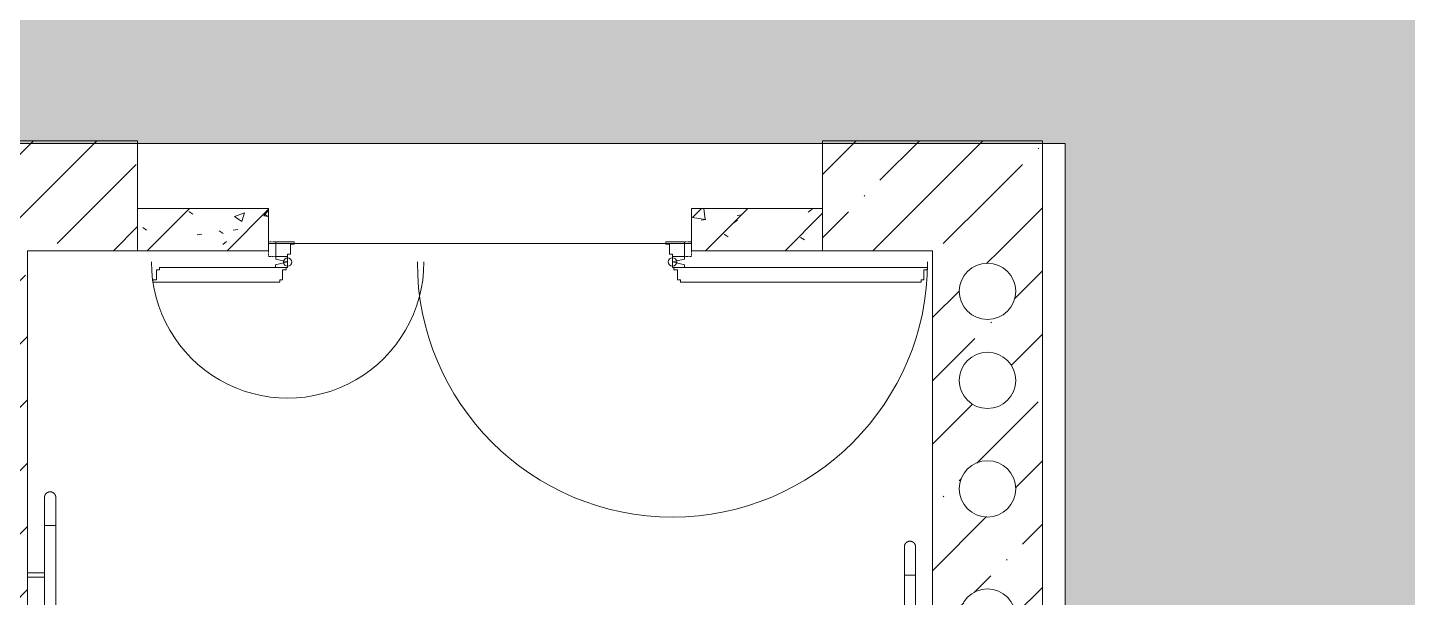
# Model space of a CAD drawing. Header units: millimetres. Extents: x -515342 to 330399, y -224905 to 507333.
# Drawn here: x -288201 to -283306, y 128344 to 130365 of the extents above; entities that cross this region are included whole.
import ezdxf

# ---------------------------------------------------------------- set-up
doc = ezdxf.new("R2010")
doc.units = ezdxf.units.MM
doc.linetypes.add('ASVP_Невидимые', pattern=[5, 3, -2])
for name, color, linetype, lineweight in [('Двери', 7, 'Continuous', 0), ('Ограждение', 7, 'Continuous', 0), ('Перекрытие', 7, 'Continuous', 0), ('Стены внутренние', 7, 'Continuous', 0), ('Стены несущие', 7, 'Continuous', 0), ('Стены перегородки', 7, 'Continuous', 0), ('экспертиза условные обозначения', 1, 'Continuous', 0)]:
    doc.layers.add(name, color=color, linetype=linetype, lineweight=lineweight)
pattern_1 = [(45, (-374025.76, 123368.6), (-224.5064, 224.5064), []), (45, (-373801.25, 123368.6), (-224.5064, 224.5064), [396.875, -79.375, 3.353, -76.022])]

# ---------------------------------------------------------------- blocks, each defined once
blk = doc.blocks.new('Дверь_Алюминиевая_Противопожарная__ТПТ75__2 полотна - АР_Дверь_ТПТ75_1450х2075_h__Средник_EI30_Пр-10663332-О_АР_П_2__3_400_План 2 этажа')
at = {"layer": 'Двери', "lineweight": 18}
for p, q in [((-1574.5, 178), (-1564.5, 178)), ((-1574.5, 178), (-1574.5, 143)), ((-1564.5, 178), (-1564.5, 186)), ((-710.5, 186), (-1564.5, 186)), ((-710.5, 178), (-710.5, 186)), ((-710.5, 178), (-700.5, 178)), ((-700.5, 143), (-700.5, 178)), ((710.5, 178), (700.5, 178)), ((700.5, 143), (700.5, 178)), ((710.5, 178), (710.5, 186)), ((710.5, 186), (1160.5, 186)), ((1147.5, 178), (1160.5, 178)), ((1147.5, 178), (1147.5, 143)), ((1160.5, 178), (1160.5, 186)), ((-1587.5, 135), (-1587.5, 143)), ((-1587.5, 143), (-1574.5, 143)), ((-687.5, 135), (-1587.5, 135)), ((-725.5, 135), (-725.5, 125)), ((-725.5, 125), (-682.5, 115)), ((-682.5, 115), (-725, 105)), ((-725, 105), (-725, 95)), ((-700.5, 143), (-687.5, 143)), ((-687.5, 143), (-687.5, 135)), ((-682.5, 135), (-687.5, 135)), ((-682.5, 115), (-682.5, 135)), ((-682.5, 95), (-682.5, 115)), ((682.5, 115), (682.5, 135)), ((682.5, 135), (687.5, 135)), ((725.5, 125), (682.5, 115)), ((682.5, 115), (725, 105)), ((682.5, 95), (682.5, 115)), ((700.5, 143), (687.5, 143)), ((687.5, 143), (687.5, 135)), ((687.5, 135), (1137.5, 135)), ((725, 105), (725, 95)), ((725.5, 135), (725.5, 125)), ((1137.5, 135), (1137.5, 143)), ((1137.5, 143), (1147.5, 143)), ((-725, 95), (-682.5, 95)), ((-725, 95), (-725, 44)), ((-682.5, 95), (-682.5, 87)), ((-672.5, 87), (-682.5, 87)), ((-672.5, 52), (-672.5, 87)), ((-672.5, 52), (-659.5, 52)), ((-659.5, 44), (-659.5, 52)), ((672.5, 52), (659.5, 52)), ((659.5, 44), (659.5, 52)), ((672.5, 87), (682.5, 87)), ((672.5, 52), (672.5, 87)), ((725, 95), (682.5, 95)), ((682.5, 95), (682.5, 87)), ((725, 95), (725, 44)), ((-725, 44), (-659.5, 44)), ((725, 44), (659.5, 44))]:
    blk.add_line(p, q, dxfattribs=at)
at = {"layer": 'Двери', "linetype": 'ASVP_Невидимые', "lineweight": 18}
for p, q in [((-750, 95), (-750, 75)), ((-725, 95), (-750, 95)), ((725, 95), (750, 95)), ((750, 95), (750, 75)), ((-750, 44), (-725, 44)), ((750, 44), (725, 44))]:
    blk.add_line(p, q, dxfattribs=at)
at = {"layer": 'Двери', "lineweight": 18}
for centre in [(-682.5, 115), (682.5, 115.2)]:
    blk.add_circle(centre, 15, dxfattribs=at)
for centre, radius, start in [((-682.5, 115), 905, 0), ((682.5, 115), 483.2, 360)]:
    blk.add_arc(centre, radius, start, 180, dxfattribs=at)
blk = doc.blocks.new('Тип перил - Перила_Внутренний_-10018315-О_АР_П_2__3_400_План 2 этажа')
at = {"layer": 'Ограждение'}
for p, q in [((88935, 5054.4), (88935, 4766)), ((88952.7, 5054.4), (88957.3, 5054.4)), ((88975, 4766), (88975, 5054.4)), ((88935, 4752.8), (88935, 2875.1)), ((88975, 2875.1), (88975, 4752.8)), ((88935, 2875.1), (88935, 1759.6)), ((88975, 1759.6), (88975, 2875.1)), ((88935, 1728.8), (88935, 1440.4)), ((88975, 1440.4), (88975, 1728.8)), ((88957.3, 1440.4), (88952.7, 1440.4))]:
    blk.add_line(p, q, dxfattribs=at)
at = {"layer": 'Ограждение', "flags": 128}
for points in [[(88935, 4766), (88935, 4764.8), (88935, 4763.6), (88935, 4762.4), (88935, 4761.2), (88935, 4760), (88935, 4758.9), (88935, 4757.7), (88935, 4756.5), (88935, 4755.4), (88935, 4754.3), (88935, 4753.2), (88935, 4752.8)], [(88975, 4752.8), (88975, 4753.8), (88975, 4755), (88975, 4756.1), (88975, 4757.2), (88975, 4758.4), (88975, 4759.5), (88975, 4760.7), (88975, 4761.9), (88975, 4763.1), (88975, 4764.3), (88975, 4765.5), (88975, 4766)], [(88935, 1728.8), (88935, 1731.5), (88935, 1734.3), (88935, 1737.1), (88935, 1739.9), (88935, 1742.7), (88935, 1745.4), (88935, 1748.1), (88935, 1750.8), (88935, 1753.4), (88935, 1756), (88935, 1758.6), (88935, 1759.6)], [(88975, 1759.6), (88975, 1757.1), (88975, 1754.5), (88975, 1751.9), (88975, 1749.2), (88975, 1746.5), (88975, 1743.8), (88975, 1741), (88975, 1738.3), (88975, 1735.5), (88975, 1732.7), (88975, 1729.9), (88975, 1728.8)]]:
    blk.add_lwpolyline(points, dxfattribs=at)
blk = doc.blocks.new('Тип перил - АР_Ограждение_Ограничение_Дуга D40_расстояние между поручнями 200-140673-О_АР_П_2__3_400_План 2 этажа')
at = {"layer": 'Ограждение'}
for p, q in [((0, 0), (0, 2.3)), ((0, -2.3), (0, 0))]:
    blk.add_line(p, q, dxfattribs=at)
at = {"layer": 'Ограждение', "flags": 128}
for points in [[(0, 20), (4, 20), (8, 20), (12, 20), (15.9, 20), (19.9, 20), (23.8, 20), (27.6, 20), (31.5, 20), (35.2, 20), (38.9, 20), (42.6, 20), (46.2, 20), (49.7, 20), (53.1, 20), (56.5, 20), (59.7, 20), (62.9, 20), (65.9, 20), (68.9, 20), (71.7, 20), (74.5, 20), (77.1, 20), (79.6, 20), (81.9, 20), (84.1, 20), (86.2, 20), (88.2, 20), (90, 20), (91.7, 20), (93.2, 20), (94.6, 20), (95.8, 20), (96.9, 20), (97.8, 20), (98.5, 20), (99.1, 20), (99.6, 20), (99.9, 20), (100, 20), (100, 20)], [(100, 20), (99.9, 20), (99.7, 20), (99.3, 20), (98.7, 20), (98, 20), (97.1, 20), (96.1, 20), (94.9, 20), (93.6, 20), (92.1, 20), (90.5, 20), (88.7, 20), (86.8, 20), (84.7, 20), (82.5, 20), (80.2, 20), (77.8, 20), (75.2, 20), (72.5, 20), (69.7, 20), (66.7, 20), (63.7, 20), (60.6, 20), (57.4, 20), (54, 20), (50.6, 20), (47.1, 20), (43.6, 20), (39.9, 20), (36.2, 20), (32.5, 20), (28.7, 20), (24.8, 20), (20.9, 20), (17, 20), (13, 20), (9.1, 20), (5.1, 20), (1.1, 20), (0, 20)], [(100, 20), (100.8, 20), (101.6, 19.9), (102.4, 19.9), (103.2, 19.7), (104, 19.6), (104.8, 19.4), (105.5, 19.2), (106.3, 19), (107, 18.7), (107.8, 18.4), (108.5, 18.1), (109.2, 17.7), (109.9, 17.4), (110.6, 16.9), (111.3, 16.5), (111.9, 16), (112.6, 15.6), (113.2, 15), (113.8, 14.5), (114.3, 13.9), (114.9, 13.3), (115.4, 12.7), (115.9, 12.1), (116.4, 11.5), (116.8, 10.8), (117.2, 10.1), (117.6, 9.4), (118, 8.7), (118.3, 8), (118.6, 7.2), (118.9, 6.5), (119.2, 5.7), (119.4, 5), (119.6, 4.2), (119.7, 3.4), (119.8, 2.6), (119.9, 1.8), (120, 1), (120, 0.2), (120, 0)], [(0, -20), (4, -20), (8, -20), (12, -20), (15.9, -20), (19.9, -20), (23.8, -20), (27.6, -20), (31.5, -20), (35.2, -20), (38.9, -20), (42.6, -20), (46.2, -20), (49.7, -20), (53.1, -20), (56.5, -20), (59.7, -20), (62.9, -20), (65.9, -20), (68.9, -20), (71.7, -20), (74.5, -20), (77.1, -20), (79.6, -20), (81.9, -20), (84.1, -20), (86.2, -20), (88.2, -20), (90, -20), (91.7, -20), (93.2, -20), (94.6, -20), (95.8, -20), (96.9, -20), (97.8, -20), (98.5, -20), (99.1, -20), (99.6, -20), (99.9, -20), (100, -20), (100, -20)], [(100, -20), (99.9, -20), (99.7, -20), (99.3, -20), (98.7, -20), (98, -20), (97.1, -20), (96.1, -20), (94.9, -20), (93.6, -20), (92.1, -20), (90.5, -20), (88.7, -20), (86.8, -20), (84.7, -20), (82.5, -20), (80.2, -20), (77.8, -20), (75.2, -20), (72.5, -20), (69.7, -20), (66.7, -20), (63.7, -20), (60.6, -20), (57.4, -20), (54, -20), (50.6, -20), (47.1, -20), (43.6, -20), (39.9, -20), (36.2, -20), (32.5, -20), (28.7, -20), (24.8, -20), (20.9, -20), (17, -20), (13, -20), (9.1, -20), (5.1, -20), (1.1, -20), (0, -20)], [(120, 0), (120, -0.8), (119.9, -1.6), (119.9, -2.4), (119.7, -3.2), (119.6, -4), (119.4, -4.8), (119.2, -5.5), (119, -6.3), (118.7, -7), (118.4, -7.8), (118.1, -8.5), (117.7, -9.2), (117.4, -9.9), (116.9, -10.6), (116.5, -11.3), (116, -11.9), (115.6, -12.6), (115, -13.2), (114.5, -13.8), (113.9, -14.3), (113.3, -14.9), (112.7, -15.4), (112.1, -15.9), (111.5, -16.4), (110.8, -16.8), (110.1, -17.2), (109.4, -17.6), (108.7, -18), (108, -18.3), (107.2, -18.6), (106.5, -18.9), (105.7, -19.2), (105, -19.4), (104.2, -19.6), (103.4, -19.7), (102.6, -19.8), (101.8, -19.9), (101, -20), (100.2, -20), (100, -20)]]:
    blk.add_lwpolyline(points, dxfattribs=at)
blk = doc.blocks.new('Тип перил - Перила_Внутренний_-V47-О_АР_П_2__3_400_План 2 этажа')
at = {"layer": 'Ограждение'}
for p, q in [((88935, 5054.4), (88975, 5054.4)), ((88935, 4766), (88935, 5054.4)), ((88975, 4766), (88975, 5054.4)), ((88935, 4743.9), (88935, 4766)), ((88975, 4743.9), (88975, 4766)), ((88935, 1750.8), (88935, 4743.9)), ((88975, 1750.8), (88975, 4743.9)), ((88935, 1728.8), (88935, 1750.8)), ((88935, 1440.4), (88935, 1728.8)), ((88975, 1728.8), (88975, 1750.8)), ((88975, 1440.4), (88975, 1728.8)), ((88935, 1440.4), (88975, 1440.4))]:
    blk.add_line(p, q, dxfattribs=at)
blk = doc.blocks.new('Тип перил - Перила_Внутренний_-10018787-О_АР_П_2__3_400_План 2 этажа')
at = {"layer": 'Ограждение'}
for p, q in [((85885, 5229.7), (85885, 4942)), ((85902.7, 5229.7), (85907.3, 5229.7)), ((85925, 4942), (85925, 5229.7)), ((85885, 4909.5), (85885, 4124.3)), ((85925, 4124.3), (85925, 4909.5))]:
    blk.add_line(p, q, dxfattribs=at)
at = {"layer": 'Ограждение', "flags": 128}
for points in [[(85885, 4909.5), (85885, 4912), (85885, 4914.6), (85885, 4917.2), (85885, 4919.8), (85885, 4922.5), (85885, 4925.2), (85885, 4927.9), (85885, 4930.7), (85885, 4933.4), (85885, 4936.2), (85885, 4939), (85885, 4941.8), (85885, 4942)], [(85925, 4942), (85925, 4939.2), (85925, 4936.4), (85925, 4933.6), (85925, 4930.8), (85925, 4928.1), (85925, 4925.3), (85925, 4922.6), (85925, 4919.9), (85925, 4917.3), (85925, 4914.7), (85925, 4912.2), (85925, 4909.6), (85925, 4909.5)], [(85908.9, 4166.6), (85905, 4167.5), (85901.1, 4166.6)]]:
    blk.add_lwpolyline(points, dxfattribs=at)
blk = doc.blocks.new('Тип перил - Перила_Внутренний_-V50-О_АР_П_2__3_400_План 2 этажа')
at = {"layer": 'Ограждение'}
for p, q in [((85925, 5229.7), (85885, 5229.7)), ((85885, 5229.7), (85885, 4942)), ((85925, 5229.7), (85925, 4942)), ((85885, 4942), (85885, 4918.8)), ((85885, 4918.8), (85885, 2237.7)), ((85925, 4942), (85925, 4918.8)), ((85925, 4918.8), (85925, 2256.3)), ((85885, 2237.7), (85925, 2256.3))]:
    blk.add_line(p, q, dxfattribs=at)
blk = doc.blocks.new('Элемент ограждения_Опора Г-образная - АР_Ограждение_Опора_D15 высота60 консоль80-V51-О_АР_П_2__3_400_План 2 этажа')
at = {"layer": 'Ограждение'}
for p, q in [((-7.5, 80), (-7.5, 20)), ((-7.5, 80), (-6.5, 80)), ((6.5, 80), (7.5, 80)), ((7.5, 20), (7.5, 80))]:
    blk.add_line(p, q, dxfattribs=at)

msp = doc.modelspace()

# ---------------------------------------------------------------- hatches: boundary and pattern name
at = {"layer": 'Стены внутренние'}
h = msp.add_hatch(dxfattribs=at)
h.set_pattern_fill('FP_1', color=256, style=0, pattern_type=2)
h.set_pattern_definition(pattern_1)
h.paths.add_polyline_path([(-287810.759, 129573.6058), (-287810.759, 129963.6058), (-288590.759, 129963.6058), (-288590.759, 129573.6058), (-287954.3688, 129573.6058)])
h = msp.add_hatch(dxfattribs=at)
h.set_pattern_fill('FP_1', color=256, style=0, pattern_type=2)
h.set_pattern_definition(pattern_1)
h.paths.add_polyline_path([(-284600.759, 129763.6058), (-284600.759, 129963.6058), (-285380.759, 129963.6058), (-285380.759, 129763.6058), (-285337.0968, 129763.6058)])
h = msp.add_hatch(dxfattribs=at)
h.set_pattern_fill('FP_1', color=256, style=0, pattern_type=2)
h.set_pattern_definition(pattern_1)
h.paths.add_polyline_path([(-284600.759, 129573.6058), (-284600.759, 129763.6058), (-285380.759, 129763.6058), (-285380.759, 129573.6058), (-284990.759, 129573.6058)])
h = msp.add_hatch(dxfattribs=at)
h.set_pattern_fill('FP_2', color=256, style=0, pattern_type=2)
h.set_pattern_definition([(45, (-374025.76, 123368.6), (-141.42136, 141.42136), [])])
h.paths.add_polyline_path([(-285380.759, 129573.6058), (-285380.759, 129723.6058), (-285845.759, 129723.6058), (-285845.759, 129573.6058)])
h.paths.add_polyline_path([(-287345.759, 129573.6058), (-287345.759, 129723.6058), (-287810.759, 129723.6058), (-287810.759, 129573.6058)])
h = msp.add_hatch(dxfattribs=at)
h.set_pattern_fill('FP_3', color=256, style=0, pattern_type=2)
h.set_pattern_definition([(50, (-374025.76, 123368.6), (364.3679, -31.8783), [38.1, -419.1]), (355, (-374025.76, 123368.6), (-70.4859, 382.1133), [30.48, -335.28]), (100.451, (-373995.4, 123365.95), (293.885, 350.2334), [32.38, -356.18]), (46.184, (-374025.76, 123470.2), (542.1585, -84.0858), [57.15, -628.65]), (96.636, (-373980.6, 123463.2), (474.805, 494.8554), [48.57, -534.27]), (351.184, (-374025.76, 123470.2), (474.8102, 494.85), [45.72, -502.92]), (21, (-373974.96, 123444.8), (303.2285, -204.5305), [38.1, -419.1]), (326, (-373974.96, 123444.8), (123.6039, 368.376), [30.48, -335.28]), (71.451, (-373949.7, 123427.76), (426.8341, 163.8427), [32.38, -356.18]), (37.5, (-374025.76, 123368.6), (6.17665, 169.11015), [16.764, -314.452, 16.764, -323.596, -336.55]), (37.5, (-374025.76, 123368.6), (6.17665, 169.11015), [-671.576, 16.764, -319.786]), (7.5, (-374025.76, 123368.6), (133.63888, 200.3615), [16.764, -177.292, 16.764, -306.832, -128.27]), (7.5, (-374025.76, 123368.6), (133.63888, 200.3615), [-517.652, 16.764, -111.506]), (327.5, (-374139.04, 123368.6), (271.18182, -11.45836), [16.764, -110.236, 16.764, -379.476, -525.78]), (327.5, (-374139.04, 123368.6), (271.18182, -11.45836), [-523.24, 16.764, -509.016]), (317.5, (-374189.84, 123368.6), (296.2585, 50.85285), [16.764, -148.336, 16.764, -246.38, -373.38]), (317.5, (-374189.84, 123368.6), (296.2585, 50.85285), [-428.244, 16.764, -356.616])])
h.paths.add_polyline_path([(-285380.759, 129573.6058), (-285380.759, 129723.6058), (-285845.759, 129723.6058), (-285845.759, 129573.6058)])
h.paths.add_polyline_path([(-287345.759, 129573.6058), (-287345.759, 129723.6058), (-287810.759, 129723.6058), (-287810.759, 129573.6058)])
h = msp.add_hatch(dxfattribs=at)
h.set_pattern_fill('FP_1', color=256, style=0, pattern_type=2)
h.set_pattern_definition(pattern_1)
h.paths.add_polyline_path([(-288200.759, 126343.5459), (-288200.759, 129573.6058), (-288590.759, 129573.6058), (-288590.759, 126343.5459)])
h.paths.add_polyline_path([(-288390.5808, 128137.7364), (-288413.1238, 128137.7364), (-288445.759, 128149.6146), (-288472.3635, 128171.9384), (-288489.7283, 128202.0151), (-288495.759, 128236.2171), (-288489.7283, 128270.4192), (-288472.3635, 128300.4959), (-288445.759, 128322.8197), (-288413.1238, 128334.6979), (-288378.3942, 128334.6979), (-288345.759, 128322.8197), (-288319.1546, 128300.4959), (-288301.7897, 128270.4192), (-288295.759, 128236.2171), (-288301.7897, 128202.0151), (-288319.1546, 128171.9384), (-288345.759, 128149.6146), (-288378.3942, 128137.7364)])
h.paths.add_polyline_path([(-288390.5808, 128535.125), (-288413.1238, 128535.125), (-288445.759, 128547.0033), (-288472.3635, 128569.327), (-288489.7283, 128599.4038), (-288495.759, 128633.6058), (-288489.7283, 128667.8078), (-288472.3635, 128697.8846), (-288445.759, 128720.2083), (-288413.1238, 128732.0866), (-288378.3942, 128732.0866), (-288345.759, 128720.2083), (-288319.1546, 128697.8846), (-288301.7897, 128667.8078), (-288295.759, 128633.6058), (-288301.7897, 128599.4038), (-288319.1546, 128569.327), (-288345.759, 128547.0033), (-288378.3942, 128535.125)])
h.paths.add_polyline_path([(-288390.5808, 128935.125), (-288413.1238, 128935.125), (-288445.759, 128947.0033), (-288472.3635, 128969.327), (-288489.7283, 128999.4038), (-288495.759, 129033.6058), (-288489.7283, 129067.8078), (-288472.3635, 129097.8846), (-288445.759, 129120.2083), (-288413.1238, 129132.0866), (-288378.3942, 129132.0866), (-288345.759, 129120.2083), (-288319.1546, 129097.8846), (-288301.7897, 129067.8078), (-288295.759, 129033.6058), (-288301.7897, 128999.4038), (-288319.1546, 128969.327), (-288345.759, 128947.0033), (-288378.3942, 128935.125)])
h.paths.add_polyline_path([(-288390.5808, 129261.9541), (-288413.1238, 129261.9541), (-288445.759, 129273.8323), (-288472.3635, 129296.1561), (-288489.7283, 129326.2329), (-288495.759, 129360.4349), (-288489.7283, 129394.6369), (-288472.3635, 129424.7137), (-288445.759, 129447.0374), (-288413.1238, 129458.9157), (-288378.3942, 129458.9157), (-288345.759, 129447.0374), (-288319.1546, 129424.7137), (-288301.7897, 129394.6369), (-288295.759, 129360.4349), (-288301.7897, 129326.2329), (-288319.1546, 129296.1561), (-288345.759, 129273.8323), (-288378.3942, 129261.9541)])
h = msp.add_hatch(dxfattribs=at)
h.set_pattern_fill('FP_1', color=256, style=0, pattern_type=2)
h.set_pattern_definition(pattern_1)
h.paths.add_polyline_path([(-284600.759, 123568.6058), (-284600.759, 129573.6058), (-284990.759, 129573.6058), (-284990.759, 123568.6058)])
h.paths.add_polyline_path([(-284778.3942, 125010.125), (-284813.1238, 125010.125), (-284845.759, 125022.0033), (-284872.3635, 125044.327), (-284889.7283, 125074.4038), (-284895.759, 125108.6058), (-284889.7283, 125142.8078), (-284872.3635, 125172.8846), (-284845.759, 125195.2083), (-284813.1238, 125207.0866), (-284778.3942, 125207.0866), (-284745.759, 125195.2083), (-284719.1546, 125172.8846), (-284701.7897, 125142.8078), (-284695.759, 125108.6058), (-284701.7897, 125074.4038), (-284719.1546, 125044.327), (-284745.759, 125022.0033)])
h.paths.add_polyline_path([(-284778.3942, 125435.125), (-284813.565, 125435.2856), (-284845.759, 125447.0033), (-284872.3635, 125469.327), (-284889.7283, 125499.4038), (-284895.759, 125533.6058), (-284889.7283, 125567.8078), (-284872.3635, 125597.8846), (-284845.759, 125620.2083), (-284813.1238, 125632.0866), (-284778.3942, 125632.0866), (-284745.759, 125620.2083), (-284719.1546, 125597.8846), (-284701.7897, 125567.8078), (-284695.759, 125533.6058), (-284701.7897, 125499.4038), (-284719.1546, 125469.327), (-284745.759, 125447.0033), (-284777.9531, 125435.2856)])
h.paths.add_polyline_path([(-284813.1238, 125820.125), (-284845.759, 125832.0033), (-284872.3635, 125854.327), (-284889.7283, 125884.4038), (-284895.759, 125918.6058), (-284889.7283, 125952.8078), (-284872.3635, 125982.8846), (-284845.759, 126005.2083), (-284813.1238, 126017.0866), (-284778.3942, 126017.0866), (-284745.759, 126005.2083), (-284719.1546, 125982.8846), (-284701.7897, 125952.8078), (-284695.759, 125918.6058), (-284701.7897, 125884.4038), (-284719.1546, 125854.327), (-284745.759, 125832.0033), (-284778.3942, 125820.125)])
h.paths.add_polyline_path([(-284813.1238, 127395.125), (-284845.759, 127407.0033), (-284872.3635, 127429.327), (-284889.7283, 127459.4038), (-284895.759, 127493.6058), (-284889.7283, 127527.8078), (-284872.3635, 127557.8846), (-284845.759, 127580.2083), (-284813.1238, 127592.0866), (-284778.3942, 127592.0866), (-284745.759, 127580.2083), (-284719.1546, 127557.8846), (-284701.7897, 127527.8078), (-284695.759, 127493.6058), (-284701.7897, 127459.4038), (-284719.1546, 127429.327), (-284745.759, 127407.0033), (-284778.3942, 127395.125)])
h.paths.add_polyline_path([(-284813.1238, 127820.125), (-284845.759, 127832.0033), (-284872.3635, 127854.327), (-284889.7283, 127884.4038), (-284895.759, 127918.6058), (-284889.7283, 127952.8078), (-284872.3635, 127982.8846), (-284845.759, 128005.2083), (-284813.1238, 128017.0866), (-284778.3942, 128017.0866), (-284745.759, 128005.2083), (-284719.1546, 127982.8846), (-284701.7897, 127952.8078), (-284695.759, 127918.6058), (-284701.7897, 127884.4038), (-284719.1546, 127854.327), (-284745.759, 127832.0033), (-284778.3942, 127820.125)])
h.paths.add_polyline_path([(-284778.3942, 128175.125), (-284813.1238, 128175.125), (-284845.759, 128187.0033), (-284872.3635, 128209.327), (-284889.7283, 128239.4038), (-284895.759, 128273.6058), (-284889.7283, 128307.8078), (-284872.3635, 128337.8846), (-284845.759, 128360.2083), (-284813.1238, 128372.0866), (-284778.3942, 128372.0866), (-284745.759, 128360.2083), (-284719.1546, 128337.8846), (-284701.7897, 128307.8078), (-284695.759, 128273.6058), (-284701.7897, 128239.4038), (-284719.1546, 128209.327), (-284745.759, 128187.0033)])
h.paths.add_polyline_path([(-284778.3942, 128630.125), (-284813.1238, 128630.125), (-284845.759, 128642.0033), (-284872.3635, 128664.327), (-284889.7283, 128694.4038), (-284895.759, 128728.6058), (-284889.7283, 128762.8078), (-284872.3635, 128792.8846), (-284845.759, 128815.2083), (-284813.1238, 128827.0866), (-284778.3942, 128827.0866), (-284745.759, 128815.2083), (-284719.1546, 128792.8846), (-284701.7897, 128762.8078), (-284695.759, 128728.6058), (-284701.7897, 128694.4038), (-284719.1546, 128664.327), (-284745.759, 128642.0033)])
h.paths.add_polyline_path([(-284778.3942, 129015.125), (-284813.1238, 129015.125), (-284845.759, 129027.0033), (-284872.3635, 129049.327), (-284889.7283, 129079.4038), (-284895.759, 129113.6058), (-284889.7283, 129147.8078), (-284872.3635, 129177.8846), (-284845.759, 129200.2083), (-284813.1238, 129212.0866), (-284778.3942, 129212.0866), (-284745.759, 129200.2083), (-284719.1546, 129177.8846), (-284701.7897, 129147.8078), (-284695.759, 129113.6058), (-284701.7897, 129079.4038), (-284719.1546, 129049.327), (-284745.759, 129027.0033)])
h.paths.add_polyline_path([(-284778.3942, 129331.1058), (-284813.1238, 129331.1058), (-284845.759, 129342.984), (-284872.3635, 129365.3078), (-284889.7283, 129395.3845), (-284895.759, 129429.5865), (-284889.7283, 129463.7886), (-284872.3635, 129493.8653), (-284845.759, 129516.1891), (-284813.1238, 129528.0673), (-284778.3942, 129528.0673), (-284745.759, 129516.1891), (-284719.1546, 129493.8653), (-284701.7897, 129463.7886), (-284695.759, 129429.5865), (-284701.7897, 129395.3845), (-284719.1546, 129365.3078), (-284745.759, 129342.984)])
at = {"layer": 'экспертиза условные обозначения'}
h = msp.add_hatch(dxfattribs=at)
h.set_pattern_fill('GRASS', color=3, scale=24)
h.set_pattern_definition([(90, (-374753.14, -34405.7), (-431.0523, 431.0523), [114.3, -747.8046]), (45, (-374753.14, -34405.7), (-431.0523, 431.0523), [114.3, -495.3]), (135, (-374753.14, -34405.7), (-431.0523, -431.0523), [114.3, -495.3])])
h.paths.add_polyline_path([(-317580.759, 132368.6058), (-272590.759, 132368.6058), (-272590.759, 129953.6058), (-276215.759, 129953.6058), (-276215.759, 129563.6058), (-275370.759, 129563.6058), (-275370.759, 126493.5459), (-278333.22, 126493.5459), (-278333.22, 129573.6058), (-278304.8297, 129573.6058), (-278304.8297, 129963.6058), (-283200.259, 129963.6058), (-283200.259, 126768.5459), (-284520.759, 126768.5459), (-284520.759, 129953.6058), (-288440.759, 129953.6058), (-288440.759, 130213.3459), (-292644.9691, 130214.6485), (-292644.9691, 126343.5459), (-301406.9946, 126343.5459), (-301406.9946, 130193.0459), (-303686.4946, 130193.0459), (-303686.4946, 130235.6745), (-305020.759, 130238.5459), (-317580.759, 130238.5459)])

# ---------------------------------------------------------------- linework, layer by layer
at = {"layer": 'Перекрытие'}
msp.add_line((-287345.759, 129599.1058), (-285845.759, 129599.1058), dxfattribs=at)
at = {"layer": 'Стены несущие'}
for p, q in [((-287810.759, 129963.6058), (-288440.759, 129963.6058)), ((-287810.759, 129723.6058), (-287810.759, 129963.6058)), ((-284600.759, 129963.6058), (-285380.759, 129963.6058)), ((-285380.759, 129963.6058), (-285380.759, 129573.6058)), ((-284600.759, 126773.6058), (-284600.759, 129963.6058)), ((-288200.759, 129573.6058), (-287810.759, 129573.6058)), ((-288200.759, 127352.1718), (-288200.759, 129573.6058)), ((-285380.759, 129573.6058), (-284990.759, 129573.6058)), ((-284990.759, 129573.6058), (-284990.759, 123568.6058))]:
    msp.add_line(p, q, dxfattribs=at)
for centre, start, end in [((-284795.759, 129429.5865), 0, 180), ((-284795.759, 129429.5865), 180, 0), ((-284795.759, 129113.6058), 0, 180), ((-284795.759, 129113.6058), 180, 0), ((-284795.759, 128728.6058), 0, 180), ((-284795.759, 128728.6058), 180, 0), ((-284795.759, 128273.6058), 0, 180)]:
    msp.add_arc(centre, 100, start, end, dxfattribs=at)
at = {"layer": 'Стены перегородки'}
for p, q in [((-287345.759, 129723.6058), (-287810.759, 129723.6058)), ((-287810.759, 129723.6058), (-287810.759, 129573.6058)), ((-287345.759, 129573.6058), (-287345.759, 129723.6058)), ((-285380.759, 129723.6058), (-285845.759, 129723.6058)), ((-285845.759, 129723.6058), (-285845.759, 129573.6058)), ((-287810.759, 129573.6058), (-287345.759, 129573.6058)), ((-285845.759, 129573.6058), (-285380.759, 129573.6058))]:
    msp.add_line(p, q, dxfattribs=at)
at = {"layer": 'экспертиза условные обозначения', "color": 3}
msp.add_lwpolyline([(-317580.759, 132368.6058), (-272590.759, 132368.6058), (-272590.759, 129953.6058), (-276215.759, 129953.6058), (-276215.759, 129563.6058), (-275370.759, 129563.6058), (-275370.759, 126493.5459), (-278333.22, 126493.5459), (-278333.22, 129573.6058), (-278304.8297, 129573.6058), (-278304.8297, 129963.6058), (-283200.259, 129963.6058), (-283200.259, 126768.5459), (-284520.759, 126768.5459), (-284520.759, 129953.6058), (-288440.759, 129953.6058), (-288440.759, 130213.3459), (-292644.9691, 130214.6485), (-292644.9691, 126343.5459), (-301406.9946, 126343.5459), (-301406.9946, 130193.0459), (-303686.4946, 130193.0459)], dxfattribs=at)

# ---------------------------------------------------------------- block references
at = {"layer": 'Двери', "rotation": 180}
msp.add_blockref('Дверь_Алюминиевая_Противопожарная__ТПТ75__2 полотна - АР_Дверь_ТПТ75_1450х2075_h__Средник_EI30_Пр-10663332-О_АР_П_2__3_400_План 2 этажа', (-286595.759, 129648.6058), dxfattribs=at)
at = {"layer": 'Ограждение', "rotation": 90}
for name, p in [('Тип перил - АР_Ограждение_Ограничение_Дуга D40_расстояние между поручнями 200-140673-О_АР_П_2__3_400_План 2 этажа', (-288120.746, 128598.2839)), ('Тип перил - АР_Ограждение_Ограничение_Дуга D40_расстояние между поручнями 200-140673-О_АР_П_2__3_400_План 2 этажа', (-285070.759, 128422.9731)), ('Элемент ограждения_Опора Г-образная - АР_Ограждение_Опора_D15 высота60 консоль80-V51-О_АР_П_2__3_400_План 2 этажа', (-288120.746, 128422.8261))]:
    msp.add_blockref(name, p, dxfattribs=at)
at = {"layer": 'Ограждение'}
for name in ['Тип перил - Перила_Внутренний_-10018787-О_АР_П_2__3_400_План 2 этажа', 'Тип перил - Перила_Внутренний_-V50-О_АР_П_2__3_400_План 2 этажа', 'Тип перил - Перила_Внутренний_-10018315-О_АР_П_2__3_400_План 2 этажа', 'Тип перил - Перила_Внутренний_-V47-О_АР_П_2__3_400_План 2 этажа']:
    msp.add_blockref(name, (-374025.759, 123368.6058), dxfattribs=at)

doc.saveas('drawing.dxf')
